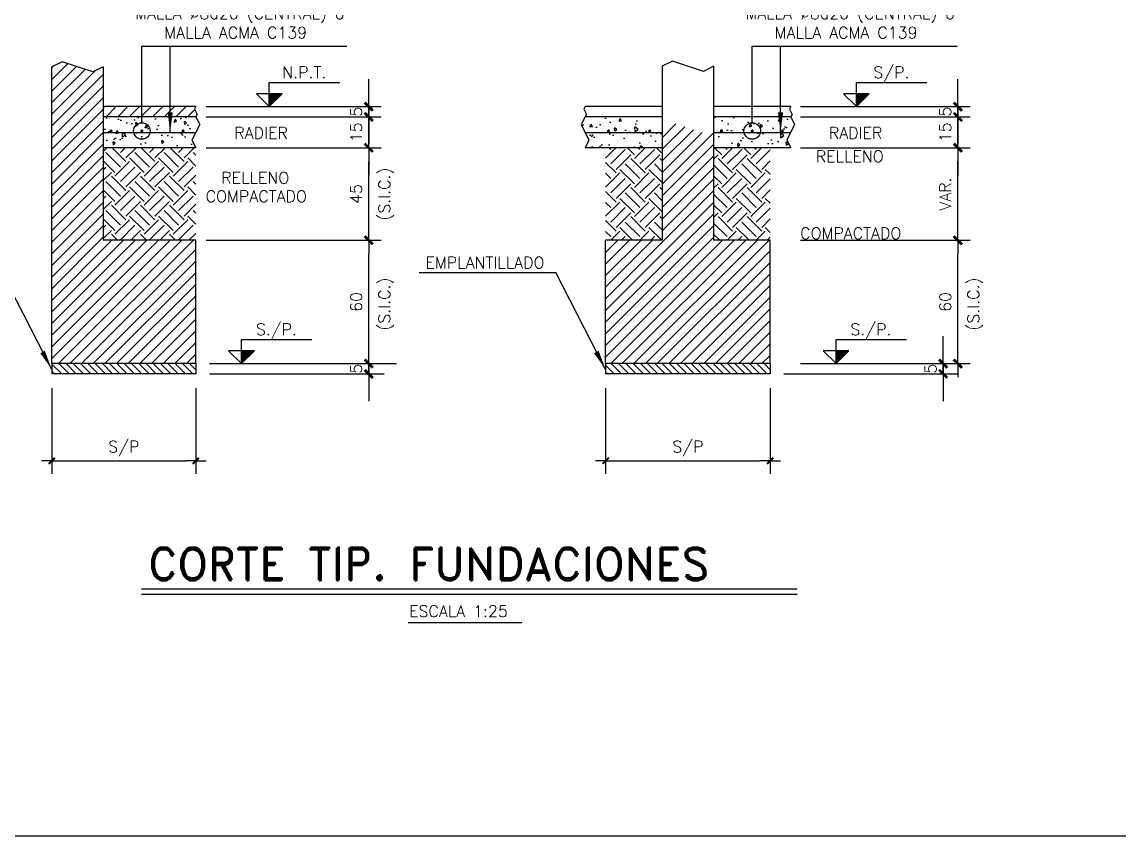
# Model space of a CAD drawing. Extents: x -4 to 6083, y -4 to 8618.
# Drawn here: x 893 to 2493, y 0 to 1188 of the extents above; entities that cross this region are included whole.
import ezdxf
from ezdxf.enums import TextEntityAlignment as Align

# ---------------------------------------------------------------- set-up
doc = ezdxf.new("R2010")
doc.units = 0
doc.header["$LTSCALE"] = 45
doc.header["$MEASUREMENT"] = 0
doc.layers.get('0').update_dxf_attribs({"linetype": 'CONTINUOUS'})
for name, color, linetype in [('CONTORNOS', 3, 'CONTINUOUS'), ('RLA-CORTES', 5, 'CONTINUOUS'), ('RLA-COTAS', 2, 'CONTINUOUS'), ('RLA-FORMATO', 7, 'CONTINUOUS'), ('RLA-TEXTOS1', 9, 'CONTINUOUS')]:
    doc.layers.add(name, color=color, linetype=linetype)
doc.styles.add('ROMANS', font='ROMANS.shx', dxfattribs={"height": 16.875})
doc.styles.add('ROMANS0', font='romans.shx')
doc.styles.add('SIETE50', font='ROMAND.SHX', dxfattribs={"height": 31.5})
doc.dimstyles.new('ING20', dxfattribs={"dimscale": 50, "dimtxt": 22.5, "dimasz": 0.3, "dimexe": 0.3, "dimexo": 1, "dimgap": 0.1, "dimtad": 1, "dimlfac": 0.2, "dimzin": 12, "dimdsep": 46, "dimtxsty": 'ROMANS', "dimblk1": 'TICK1', "dimblk2": 'TICK1', "dimsah": 1, "dimcen": 0.09, "dimse1": 1, "dimse2": 1, "dimclrd": 2, "dimclre": 1, "dimclrt": 3, "dimadec": 0, "dimazin": 0, "dimtfac": 1, "dimtix": 1, "dimtmove": 2, "dimatfit": 3, "dimldrblk": 'TICK1', "dimfxl": 1, "dimtolj": 1, "dimtzin": 12, "dimarcsym": 0})
doc.dimstyles.new('ING25', dxfattribs={"dimscale": 50, "dimtxt": 0.3, "dimasz": 0.4, "dimexe": 0.2, "dimexo": 1, "dimgap": 0.2, "dimtad": 1, "dimdec": 1, "dimlfac": 0.33333, "dimzin": 12, "dimdsep": 46, "dimtxsty": 'ROMANS', "dimblk1": 'TICK1', "dimblk2": 'TICK1', "dimsah": 1, "dimcen": 0.1, "dimse1": 1, "dimse2": 1, "dimclrd": 2, "dimclre": 4, "dimclrt": 3, "dimadec": 0, "dimazin": 0, "dimtfac": 1, "dimtdec": 1, "dimtix": 1, "dimtmove": 2, "dimatfit": 3, "dimldrblk": 'TICK1', "dimfxl": 0.2, "dimtolj": 1, "dimtzin": 12, "dimarcsym": 0})

# ---------------------------------------------------------------- blocks, each defined once
blk = doc.blocks.new('TICK1')
at = {"color": 2}
for points in [[(0, 0), (-1, 0)], [(0, 0), (1, 0)]]:
    blk.add_lwpolyline(points, dxfattribs=at)
at = {"color": 2, "const_width": 0.2}
blk.add_lwpolyline([(-0.3, -0.3), (0.3, 0.3)], dxfattribs=at)
blk = doc.blocks.new('*D8')
at = {"layer": 'RLA-CORTES', "color": 2, "lineweight": -2, "transparency": 16777216}
blk.add_line((1398.6, 709.4), (1398.6, 849.4), dxfattribs=at)
at = {"layer": 'RLA-CORTES', "color": 2, "lineweight": -2, "transparency": 16777216, "xscale": 20, "yscale": 20, "zscale": 20}
for p, rotation in [((1398.6, 869.4), 90), ((1398.6, 689.4), 270)]:
    blk.add_blockref('TICK1', p, dxfattribs=dict(at, rotation=rotation))
at = {"layer": 'RLA-CORTES', "color": 3, "transparency": 16777216, "insert": (1380.2, 779.4), "char_height": 16.88, "attachment_point": 5, "rotation": 90, "style": 'ROMANS'}
blk.add_mtext('\\A1;60', dxfattribs=at)
blk = doc.blocks.new('*D9')
at = {"layer": 'RLA-CORTES', "color": 2, "lineweight": -2, "transparency": 16777216}
for p, q in [((1398.6, 1069.4), (1398.6, 1089.4)), ((1398.6, 1004.4), (1398.6, 1049.4)), ((1398.6, 984.4), (1398.6, 964.4))]:
    blk.add_line(p, q, dxfattribs=at)
at = {"layer": 'RLA-CORTES', "color": 2, "lineweight": -2, "transparency": 16777216, "xscale": 20, "yscale": 20, "zscale": 20}
for p, rotation in [((1398.6, 1049.4), 270), ((1398.6, 1004.4), 90)]:
    blk.add_blockref('TICK1', p, dxfattribs=dict(at, rotation=rotation))
at = {"layer": 'RLA-CORTES', "color": 3, "transparency": 16777216, "insert": (1380.2, 1026.9), "char_height": 16.88, "attachment_point": 5, "rotation": 90, "style": 'ROMANS'}
blk.add_mtext('\\A1;15', dxfattribs=at)
blk = doc.blocks.new('*D10')
at = {"layer": 'RLA-CORTES', "color": 2, "lineweight": -2, "transparency": 16777216}
blk.add_line((1398.6, 889.4), (1398.6, 984.4), dxfattribs=at)
at = {"layer": 'RLA-CORTES', "color": 2, "lineweight": -2, "transparency": 16777216, "xscale": 20, "yscale": 20, "zscale": 20}
for p, rotation in [((1398.6, 1004.4), 90), ((1398.6, 869.4), 270)]:
    blk.add_blockref('TICK1', p, dxfattribs=dict(at, rotation=rotation))
at = {"layer": 'RLA-CORTES', "color": 3, "transparency": 16777216, "insert": (1380.2, 936.9), "char_height": 16.88, "attachment_point": 5, "rotation": 90, "style": 'ROMANS'}
blk.add_mtext('\\A1;45', dxfattribs=at)
blk = doc.blocks.new('nivel-el')
at = {"linetype": 'Continuous'}
blk.add_hatch(color=1, dxfattribs=at).paths.add_polyline_path([(0, 0), (12.5, 12.5), (0, 12.5)])
at = {"color": 3}
blk.add_lwpolyline([(0, 0), (12.5, 12.5), (0, 12.5), (-12.5, 12.5), (0, 0), (0, 12.5), (0, 23.6), (68.4, 23.6)], dxfattribs=at)
at = {"color": 3, "style": 'ROMANS'}
blk.add_attdef('%%P0.00', text='', height=11.2, dxfattribs=at).set_placement((34, 27.7), align=Align.CENTER)
blk = doc.blocks.new('*D11')
at = {"layer": 'RLA-CORTES', "color": 2, "lineweight": -2, "transparency": 16777216}
blk.add_line((2257.6, 709.4), (2257.6, 849.4), dxfattribs=at)
at = {"layer": 'RLA-CORTES', "color": 2, "lineweight": -2, "transparency": 16777216, "xscale": 20, "yscale": 20, "zscale": 20}
for p, rotation in [((2257.6, 869.4), 90), ((2257.6, 689.4), 270)]:
    blk.add_blockref('TICK1', p, dxfattribs=dict(at, rotation=rotation))
at = {"layer": 'RLA-CORTES', "color": 3, "transparency": 16777216, "insert": (2239.2, 779.4), "char_height": 16.88, "attachment_point": 5, "rotation": 90, "style": 'ROMANS'}
blk.add_mtext('\\A1;60', dxfattribs=at)
blk = doc.blocks.new('*D12')
at = {"layer": 'RLA-CORTES', "color": 2, "lineweight": -2, "transparency": 16777216}
for p, q in [((2257.6, 1069.4), (2257.6, 1089.4)), ((2257.6, 1004.4), (2257.6, 1049.4)), ((2257.6, 984.4), (2257.6, 964.4))]:
    blk.add_line(p, q, dxfattribs=at)
at = {"layer": 'RLA-CORTES', "color": 2, "lineweight": -2, "transparency": 16777216, "xscale": 20, "yscale": 20, "zscale": 20}
for p, rotation in [((2257.6, 1049.4), 270), ((2257.6, 1004.4), 90)]:
    blk.add_blockref('TICK1', p, dxfattribs=dict(at, rotation=rotation))
at = {"layer": 'RLA-CORTES', "color": 3, "transparency": 16777216, "insert": (2239.2, 1026.9), "char_height": 16.88, "attachment_point": 5, "rotation": 90, "style": 'ROMANS'}
blk.add_mtext('\\A1;15', dxfattribs=at)
blk = doc.blocks.new('*D13')
at = {"layer": 'RLA-CORTES', "color": 2, "lineweight": -2, "transparency": 16777216}
blk.add_line((2257.6, 889.4), (2257.6, 984.4), dxfattribs=at)
at = {"layer": 'RLA-CORTES', "color": 2, "lineweight": -2, "transparency": 16777216, "xscale": 20, "yscale": 20, "zscale": 20}
for p, rotation in [((2257.6, 1004.4), 90), ((2257.6, 869.4), 270)]:
    blk.add_blockref('TICK1', p, dxfattribs=dict(at, rotation=rotation))
at = {"layer": 'RLA-CORTES', "color": 3, "transparency": 16777216, "insert": (2239.2, 936.9), "char_height": 16.88, "attachment_point": 5, "rotation": 90, "style": 'ROMANS'}
blk.add_mtext('\\A1;VAR.', dxfattribs=at)
blk = doc.blocks.new('FLECHA')
at = {"color": 2}
blk.add_lwpolyline([(0, 0, 0, 5, 0), (19.2, 0, 5, 5, 0)], format="xyseb", dxfattribs=at)
blk = doc.blocks.new('*D14')
at = {"layer": 'RLA-CORTES', "color": 2, "lineweight": -2, "transparency": 16777216}
for p, q in [((1398.6, 709.4), (1398.6, 729.4)), ((1398.6, 674.4), (1398.6, 689.4)), ((1398.6, 654.4), (1398.6, 634.4))]:
    blk.add_line(p, q, dxfattribs=at)
at = {"layer": 'RLA-CORTES', "color": 2, "lineweight": -2, "transparency": 16777216, "xscale": 20, "yscale": 20, "zscale": 20}
for p, rotation in [((1398.6, 689.4), 270), ((1398.6, 674.4), 90)]:
    blk.add_blockref('TICK1', p, dxfattribs=dict(at, rotation=rotation))
at = {"layer": 'RLA-CORTES', "color": 3, "transparency": 16777216, "insert": (1380.2, 681.9), "char_height": 16.88, "attachment_point": 5, "rotation": 90, "style": 'ROMANS'}
blk.add_mtext('\\A1;5', dxfattribs=at)
blk = doc.blocks.new('*D15')
at = {"layer": 'RLA-CORTES', "color": 2, "lineweight": -2, "transparency": 16777216}
for p, q in [((2236.2, 709.4), (2236.2, 729.4)), ((2236.2, 674.4), (2236.2, 689.4)), ((2236.2, 654.4), (2236.2, 634.4))]:
    blk.add_line(p, q, dxfattribs=at)
at = {"layer": 'RLA-CORTES', "color": 2, "lineweight": -2, "transparency": 16777216, "xscale": 20, "yscale": 20, "zscale": 20}
for p, rotation in [((2236.2, 689.4), 270), ((2236.2, 674.4), 90)]:
    blk.add_blockref('TICK1', p, dxfattribs=dict(at, rotation=rotation))
at = {"layer": 'RLA-CORTES', "color": 3, "transparency": 16777216, "insert": (2217.8, 681.9), "char_height": 16.88, "attachment_point": 5, "rotation": 90, "style": 'ROMANS'}
blk.add_mtext('\\A1;5', dxfattribs=at)
blk = doc.blocks.new('*D16')
at = {"layer": 'RLA-COTAS', "color": 2, "lineweight": -2, "transparency": 16777216}
blk.add_line((1759, 547.6), (1969, 547.6), dxfattribs=at)
at = {"layer": 'RLA-COTAS', "color": 2, "lineweight": -2, "transparency": 16777216, "xscale": 15, "yscale": 15, "zscale": 15, "rotation": 180}
blk.add_blockref('TICK1', (1744, 547.6), dxfattribs=at)
at = {"layer": 'RLA-COTAS', "color": 2, "lineweight": -2, "transparency": 16777216, "xscale": 15, "yscale": 15, "zscale": 15}
blk.add_blockref('TICK1', (1984, 547.6), dxfattribs=at)
at = {"layer": 'RLA-COTAS', "color": 3, "transparency": 16777216, "insert": (1864, 565.4), "char_height": 16.88, "attachment_point": 5, "style": 'ROMANS'}
blk.add_mtext('\\A1;S/P', dxfattribs=at)
blk = doc.blocks.new('*D17')
at = {"layer": 'RLA-COTAS', "color": 2, "lineweight": -2, "transparency": 16777216}
blk.add_line((951.4, 547.6), (1131.4, 547.6), dxfattribs=at)
at = {"layer": 'RLA-COTAS', "color": 2, "lineweight": -2, "transparency": 16777216, "xscale": 15, "yscale": 15, "zscale": 15, "rotation": 180}
blk.add_blockref('TICK1', (936.4, 547.6), dxfattribs=at)
at = {"layer": 'RLA-COTAS', "color": 2, "lineweight": -2, "transparency": 16777216, "xscale": 15, "yscale": 15, "zscale": 15}
blk.add_blockref('TICK1', (1146.4, 547.6), dxfattribs=at)
at = {"layer": 'RLA-COTAS', "color": 3, "transparency": 16777216, "insert": (1041.4, 565.4), "char_height": 16.88, "attachment_point": 5, "style": 'ROMANS'}
blk.add_mtext('\\A1;S/P', dxfattribs=at)
blk = doc.blocks.new('*D162')
at = {"layer": 'RLA-CORTES', "color": 2, "lineweight": -2, "transparency": 16777216}
for p, q in [((1398.6, 1084.4), (1398.6, 1104.4)), ((1398.6, 1064.4), (1398.6, 1049.4)), ((1398.6, 1029.4), (1398.6, 1009.4))]:
    blk.add_line(p, q, dxfattribs=at)
at = {"layer": 'RLA-CORTES', "color": 2, "lineweight": -2, "transparency": 16777216, "xscale": 20, "yscale": 20, "zscale": 20}
for p, rotation in [((1398.6, 1064.4), 270), ((1398.6, 1049.4), 90)]:
    blk.add_blockref('TICK1', p, dxfattribs=dict(at, rotation=rotation))
at = {"layer": 'RLA-CORTES', "color": 3, "transparency": 16777216, "insert": (1380.2, 1056.9), "char_height": 16.88, "attachment_point": 5, "rotation": 90, "style": 'ROMANS'}
blk.add_mtext('\\A1;5', dxfattribs=at)
blk = doc.blocks.new('*D163')
at = {"layer": 'RLA-CORTES', "color": 2, "lineweight": -2, "transparency": 16777216}
for p, q in [((2257.6, 1084.4), (2257.6, 1104.4)), ((2257.6, 1064.4), (2257.6, 1049.4)), ((2257.6, 1029.4), (2257.6, 1009.4))]:
    blk.add_line(p, q, dxfattribs=at)
at = {"layer": 'RLA-CORTES', "color": 2, "lineweight": -2, "transparency": 16777216, "xscale": 20, "yscale": 20, "zscale": 20}
for p, rotation in [((2257.6, 1064.4), 270), ((2257.6, 1049.4), 90)]:
    blk.add_blockref('TICK1', p, dxfattribs=dict(at, rotation=rotation))
at = {"layer": 'RLA-CORTES', "color": 3, "transparency": 16777216, "insert": (2239.2, 1056.9), "char_height": 16.88, "attachment_point": 5, "rotation": 90, "style": 'ROMANS'}
blk.add_mtext('\\A1;5', dxfattribs=at)

msp = doc.modelspace()

# ---------------------------------------------------------------- hatches: boundary and pattern name
at = {"layer": 'RLA-CORTES'}
h = msp.add_hatch(dxfattribs=at)
h.set_pattern_fill('_USER', color=1, scale=12, angle=45, style=0, pattern_type=0)
h.set_pattern_definition([(45, (-949.695, -1.276), (-8.48528, 8.48528), [])])
h.paths.add_polyline_path([(1011.407, 1122.474), (996.407, 1114.974), (951.407, 1129.974), (936.407, 1122.474), (936.407, 689.383), (1146.407, 689.383), (1146.407, 869.383), (1011.407, 869.383)])
h = msp.add_hatch(dxfattribs=at)
h.set_pattern_fill('_USER', color=1, scale=12, angle=45, style=0, pattern_type=0)
h.set_pattern_definition([(45, (0, 0), (-8.48528, 8.48528), [])])
h.paths.add_polyline_path([(1067.691, 1064.383), (1011.407, 1064.383), (1011.407, 1049.383), (1067.691, 1049.383)])
h.paths.add_polyline_path([(1108.98, 1064.383), (1067.691, 1064.383), (1067.691, 1049.383), (1108.98, 1049.383), (1108.98, 1056.195)])
h.paths.add_polyline_path([(1146.407, 1064.383), (1108.98, 1064.383), (1108.98, 1056.195), (1108.98, 1049.383), (1146.407, 1049.383), (1148.282, 1053.133), (1144.532, 1060.633)])
h = msp.add_hatch(dxfattribs=at)
h.set_pattern_fill('_USER', color=1, scale=12, angle=45, style=0, pattern_type=0)
h.set_pattern_definition([(45, (581.869, -598.876), (-8.48528, 8.48528), [])])
h.paths.add_polyline_path([(1841.483, 1040.881), (1826.483, 1033.381), (1826.483, 869.383), (1743.983, 869.383), (1743.983, 689.383), (1983.983, 689.383), (1983.983, 869.383), (1901.483, 869.383), (1901.483, 1033.381), (1886.483, 1025.881)])
h = msp.add_hatch(dxfattribs=at)
h.set_pattern_fill('EARTH', color=1, scale=120, angle=45, style=0)
h.set_pattern_definition([(45, (-949.695, 13.724), (3e-15, 42.4264), [30, -30]), (45, (-957.65, 21.68), (3e-15, 42.4264), [30, -30]), (45, (-965.605, 29.634), (3e-15, 42.4264), [30, -30]), (135, (-965.605, 34.937), (-42.4264, 6e-15), [30, -30]), (135, (-957.65, 42.892), (-42.4264, 6e-15), [30, -30]), (135, (-949.695, 50.847), (-42.4264, 6e-15), [30, -30])])
h.paths.add_polyline_path([(1146.407, 1004.383), (1011.407, 1004.383), (1011.407, 869.383), (1146.407, 869.383)])
h = msp.add_hatch(dxfattribs=at)
h.set_pattern_fill('EARTH', color=1, scale=120, angle=45, style=0)
h.set_pattern_definition([(45, (-998.363, -45.368), (3e-15, 42.4264), [30, -30]), (45, (-1006.318, -37.413), (3e-15, 42.4264), [30, -30]), (45, (-1014.273, -29.458), (3e-15, 42.4264), [30, -30]), (135, (-1014.273, -24.155), (-42.4264, 6e-15), [30, -30]), (135, (-1006.318, -16.2), (-42.4264, 6e-15), [30, -30]), (135, (-998.363, -8.245), (-42.4264, 6e-15), [30, -30])])
h.paths.add_polyline_path([(1826.483, 869.383), (1826.483, 1004.383), (1743.983, 1004.383), (1743.983, 869.383)])
h.paths.add_polyline_path([(1901.483, 1004.383), (1901.483, 869.383), (1983.983, 869.383), (1983.983, 1004.383)])
h = msp.add_hatch(dxfattribs=at)
h.set_pattern_fill('_USER', color=1, scale=7.5, angle=135, style=0, pattern_type=0)
h.set_pattern_definition([(135, (-1182.795, -23.9405), (-5.3033, -5.3033), [])])
h.paths.add_polyline_path([(1146.407, 674.383), (1146.407, 689.383), (936.407, 689.383), (936.407, 674.383)])
h = msp.add_hatch(dxfattribs=at)
h.set_pattern_fill('_USER', color=1, scale=7.5, angle=135, style=0, pattern_type=0)
h.set_pattern_definition([(135, (-345.22, -23.9405), (-5.3033, -5.3033), [])])
h.paths.add_polyline_path([(1983.983, 674.383), (1983.983, 689.383), (1743.983, 689.383), (1743.983, 674.383)])
at = {"layer": 'RLA-TEXTOS1'}
h = msp.add_hatch(dxfattribs=at)
h.set_pattern_fill('AR-CONC', color=1, scale=6, angle=45, style=0)
h.set_pattern_definition([(95, (-949.695, 43.724), (33.0931, 27.7684), [4.5, -49.5]), (40, (-949.695, 43.724), (-37.7995, 26.0261), [3.6, -39.6]), (145.4514, (-946.937, 46.04), (-4.7064, 53.7945), [3.8244, -42.0685]), (91.1842, (-958.18, 52.21), (52.3016, 38.2568), [6.75, -74.25]), (141.6356, (-953.82, 55.4), (-1.674, 80.9827), [5.7366, -63.1028]), (36.1842, (-958.18, 52.21), (-1.674, 80.9827), [5.4, -59.4]), (66, (-951.816, 54.33), (42.4063, 8.24295), [4.5, -49.5]), (11, (-951.816, 54.33), (-20.4425, 41.0885), [3.6, -39.6]), (116.4514, (-948.282, 55.018), (21.9638, 49.3314), [3.8244, -42.0685]), (82.5, (-949.695, 43.724), (-13.60759, 14.63939), [0, -39.12, 0, -40.2, 0, -39.75]), (52.5, (-949.695, 43.724), (-5.57238, 27.89457), [0, -22.92, 0, -38.22, 0, -15.15]), (12.5, (-959.156, 34.263), (23.60509, 21.69125), [0, -15, 0, -46.8, 0, -62.1]), (2.5, (-963.398, 30.02), (20.4954, 28.9896), [0, -19.5, 0, -31.08, 0, -44.1])])
h.paths.add_polyline_path([(1152.032, 1038.133), (1146.407, 1049.383), (1011.407, 1049.383), (1011.407, 1004.383), (1146.407, 1004.383), (1140.782, 1015.633)])
h = msp.add_hatch(dxfattribs=at)
h.set_pattern_fill('AR-CONC', color=1, scale=6, angle=45, style=0)
h.set_pattern_definition([(95, (-998.363, 44.632), (33.09312, 27.76842), [4.5, -49.5]), (40, (-998.363, 44.63), (-37.7995, 26.0261), [3.6, -39.6]), (145.4514, (-995.605, 46.946), (-4.70637, 53.7945), [3.8244, -42.0685]), (91.1842, (-1006.85, 53.117), (52.3016, 38.2568), [6.75, -74.25]), (141.6356, (-1002.49, 56.305), (-1.674, 80.9827), [5.7366, -63.1028]), (36.1842, (-1006.85, 53.12), (-1.674, 80.9827), [5.4, -59.4]), (66, (-1000.485, 55.24), (42.4063, 8.24295), [4.5, -49.5]), (11, (-1000.485, 55.24), (-20.4425, 41.0885), [3.6, -39.6]), (116.4514, (-996.95, 55.925), (21.9638, 49.33144), [3.8244, -42.0685]), (82.5, (-998.363, 44.632), (-13.60759, 14.63939), [0, -39.12, 0, -40.2, 0, -39.75]), (52.5, (-998.363, 44.632), (-5.57238, 27.89457), [0, -22.92, 0, -38.22, 0, -15.15]), (12.5, (-1007.824, 35.17), (23.60509, 21.691246), [0, -15, 0, -46.8, 0, -62.1]), (2.5, (-1012.067, 30.928), (20.4954, 28.9896), [0, -19.5, 0, -31.08, 0, -44.1])])
h.paths.add_polyline_path([(1901.483, 1049.383), (1901.483, 1004.383), (2013.983, 1004.383), (2008.358, 1015.633), (2019.608, 1038.133), (2013.983, 1049.383)])
h.paths.add_polyline_path([(1826.483, 1004.383), (1826.483, 1049.383), (1713.983, 1049.383), (1708.358, 1038.133), (1719.608, 1015.633), (1713.983, 1004.383)])

# ---------------------------------------------------------------- linework, layer by layer
at = {"color": 1}
msp.add_line((1108.98, 1027.376), (1108.98, 1077.088), dxfattribs=at)
at = {"layer": 'CONTORNOS', "color": 2}
for points in [[(1713.983, 1064.383), (1712.108, 1060.633), (1715.858, 1053.133), (1713.983, 1049.383)], [(2013.983, 1064.383), (2012.108, 1060.633), (2015.858, 1053.133), (2013.983, 1049.383)]]:
    msp.add_lwpolyline(points, dxfattribs=at)
at = {"layer": 'RLA-CORTES', "color": 1}
for p, q in [((1067.691, 1040.948), (1067.691, 1152.852)), ((1067.691, 1152.852), (1366.755, 1152.852)), ((1108.98, 1025.975), (1108.98, 1152.852)), ((1957.767, 1040.948), (1957.767, 1152.852)), ((1957.767, 1152.852), (2256.83, 1152.852)), ((1999.055, 1025.975), (1999.055, 1152.852)), ((1161.407, 1064.383), (1416.618, 1064.383)), ((2028.355, 1064.383), (2275.649, 1064.383)), ((1161.407, 1049.383), (1416.618, 1049.383)), ((2028.355, 1049.383), (2275.649, 1049.383)), ((1161.407, 1004.383), (1416.618, 1004.383)), ((2028.355, 1004.383), (2275.649, 1004.383)), ((1161.407, 869.383), (1416.618, 869.383)), ((1161.407, 869.383), (1416.618, 869.383)), ((2028.355, 869.383), (2275.649, 869.383)), ((1166.101, 689.383), (1416.618, 689.383)), ((1217.657, 689.383), (1438.907, 689.383)), ((2028.355, 689.383), (2275.649, 689.383)), ((1166.101, 674.383), (1421.118, 674.383)), ((2003.676, 674.383), (2258.693, 674.383)), ((936.407, 653.818), (936.407, 528.818)), ((1146.407, 653.818), (1146.407, 528.818)), ((1743.983, 653.818), (1743.983, 528.818)), ((1983.983, 653.818), (1983.983, 528.818))]:
    msp.add_line(p, q, dxfattribs=at)
at = {"layer": 'RLA-CORTES', "color": 2}
for p, q in [((951.407, 1129.974), (936.407, 1122.474)), ((996.407, 1114.974), (951.407, 1129.974)), ((1011.407, 1122.474), (996.407, 1114.974)), ((1841.483, 1130.881), (1826.483, 1123.381)), ((1886.483, 1115.881), (1841.483, 1130.881)), ((1901.483, 1123.381), (1886.483, 1115.881)), ((1146.407, 1049.383), (1152.032, 1038.133)), ((1713.983, 1049.383), (1708.358, 1038.133)), ((2013.983, 1049.383), (2019.608, 1038.133)), ((1145.953, 1025.975), (1011.407, 1025.975)), ((1152.032, 1038.133), (1140.782, 1015.633)), ((1708.358, 1038.133), (1719.608, 1015.633)), ((1826.483, 1025.975), (1714.436, 1025.975)), ((2013.529, 1025.975), (1901.483, 1025.975)), ((2019.608, 1038.133), (2008.358, 1015.633)), ((1140.782, 1015.633), (1146.407, 1004.383)), ((1719.608, 1015.633), (1713.983, 1004.383)), ((2008.358, 1015.633), (2013.983, 1004.383))]:
    msp.add_line(p, q, dxfattribs=at)
at = {"layer": 'RLA-CORTES'}
for p, q in [((936.407, 689.383), (936.407, 1122.474)), ((1011.407, 1122.474), (1011.407, 869.383)), ((1826.483, 1123.381), (1826.483, 869.383)), ((1901.483, 1123.381), (1901.483, 869.383)), ((1146.407, 869.383), (1011.407, 869.383)), ((1146.407, 689.383), (1146.407, 869.383)), ((1826.483, 869.383), (1743.983, 869.383)), ((1743.983, 689.383), (1743.983, 869.383)), ((1983.983, 869.383), (1901.483, 869.383)), ((1983.983, 689.383), (1983.983, 869.383)), ((1146.407, 689.383), (936.407, 689.383)), ((1146.407, 689.383), (936.407, 689.383)), ((1983.983, 689.383), (1743.983, 689.383))]:
    msp.add_line(p, q, dxfattribs=at)
at = {"layer": 'RLA-CORTES', "color": 3}
for p, q in [((1146.407, 1064.383), (1011.407, 1064.383)), ((1826.483, 1064.383), (1713.983, 1064.383)), ((2013.983, 1064.383), (1901.483, 1064.383)), ((1146.407, 1049.383), (1011.407, 1049.383)), ((1826.483, 1049.383), (1713.983, 1049.383)), ((2013.983, 1049.383), (1901.483, 1049.383)), ((1146.407, 1004.383), (1011.407, 1004.383)), ((1826.483, 1004.383), (1713.983, 1004.383)), ((2013.983, 1004.383), (1901.483, 1004.383)), ((936.407, 689.383), (936.407, 674.383)), ((1146.407, 689.383), (1146.407, 674.383)), ((1743.983, 689.383), (1743.983, 674.383)), ((1983.983, 689.383), (1983.983, 674.383)), ((1146.407, 674.383), (936.407, 674.383)), ((1983.983, 674.383), (1743.983, 674.383)), ((1455.866, 311.602), (1621.8, 311.602))]:
    msp.add_line(p, q, dxfattribs=at)
at = {"layer": 'RLA-CORTES', "color": 6}
for p, q in [((1066.97, 360.639), (2023.108, 360.639)), ((1066.97, 353.139), (2023.108, 353.139))]:
    msp.add_line(p, q, dxfattribs=at)
at = {"layer": 'RLA-CORTES', "color": 2}
msp.add_lwpolyline([(1146.407, 1064.383), (1144.532, 1060.633), (1148.282, 1053.133), (1146.407, 1049.383)], dxfattribs=at)
at = {"layer": 'RLA-CORTES', "color": 2, "const_width": 2.25}
for points in [[(1021.566, 1028.91, 1), (1023.816, 1028.91, 1)], [(1066.566, 1028.91, 1), (1068.816, 1028.91, 1)], [(1126.566, 1028.91, 1), (1128.816, 1028.91, 1)], [(1747.095, 1028.91, 1), (1749.345, 1028.91, 1)], [(1807.095, 1028.91, 1), (1809.345, 1028.91, 1)], [(1911.642, 1028.91, 1), (1913.892, 1028.91, 1)], [(1956.642, 1028.91, 1), (1958.892, 1028.91, 1)], [(2000.517, 1028.91, 1), (2002.767, 1028.91, 1)]]:
    msp.add_lwpolyline(points, format="xyb", close=True, dxfattribs=at)
at = {"layer": 'RLA-CORTES', "color": 1}
for centre in [(1067.691, 1028.91), (1957.767, 1028.91)]:
    msp.add_circle(centre, 12.039, dxfattribs=at)
at = {"layer": 'RLA-FORMATO', "color": 6, "linetype": 'Continuous'}
msp.add_line((6082.5, 0), (0, 0), dxfattribs=at)
at = {"layer": 'RLA-TEXTOS1', "color": 1}
for p, q in [((936.407, 680.986), (863.997, 822.301)), ((1471.96, 822.301), (1671.573, 822.301)), ((1743.983, 680.986), (1671.573, 822.301))]:
    msp.add_line(p, q, dxfattribs=at)

# ---------------------------------------------------------------- block references
at = {"xscale": 1.5, "yscale": 1.5, "zscale": 1.5}
for p, values in [((1253.537, 1064.383), {'%%P0.00': 'N.P.T.'}), ((2109.69, 1064.383), {'%%P0.00': 'S/P.'}), ((1212.958, 689.383), {'%%P0.00': 'S./P.'}), ((2079.905, 689.383), {'%%P0.00': 'S./P.'})]:
    msp.add_blockref('nivel-el', p, dxfattribs=at).add_auto_attribs(values)
at = {"color": 1, "xscale": 1.5, "yscale": 1.5, "zscale": 1.5, "rotation": 90}
for p in [(1108.98, 1027.376), (1999.055, 1027.376)]:
    msp.add_blockref('FLECHA', p, dxfattribs=at)
at = {"layer": 'RLA-TEXTOS1', "color": 1, "xscale": 1.5, "yscale": 1.5, "zscale": 1.5, "rotation": 118.0846954484805}
for p in [(936.407, 680.986), (1743.983, 680.986)]:
    msp.add_blockref('FLECHA', p, dxfattribs=at)

# ---------------------------------------------------------------- texts
at = {"layer": 'RLA-CORTES', "color": 9, "style": 'ROMANS'}
for s, p in [('RADIER', (1202.537, 1017.624)), ('RADIER', (2069.485, 1017.624)), ('RELLENO', (2050.398, 983.393)), ('RELLENO', (1183.45, 952.082)), ('COMPACTADO', (1160.716, 924.993)), ('COMPACTADO', (2027.664, 871.219))]:
    msp.add_text(s, height=16.875, dxfattribs=at).set_placement(p)
for p in [(1429.591, 898.136), (1429.591, 737.62), (2288.622, 737.62)]:
    msp.add_text('(S.I.C.)', height=16.875, rotation=90, dxfattribs=at).set_placement(p)
msp.add_text('EMPLANTILLADO', height=16.875, dxfattribs=at).set_placement((1567.947, 836.827), align=Align.MIDDLE)
at = {"layer": 'RLA-CORTES', "color": 6, "style": 'SIETE50'}
msp.add_text('CORTE TIP. FUNDACIONES', height=47.25, dxfattribs=at).set_placement((1077.093, 373.488))
at = {"layer": 'RLA-CORTES', "color": 3, "style": 'ROMANS'}
msp.add_text('ESCALA 1:25', height=16.875, dxfattribs=at).set_placement((1457.402, 319.675))
at = {"layer": 'RLA-CORTES', "color": 9, "char_height": 16.875, "width": 350.2611, "attachment_point": 2, "style": 'ROMANS0'}
for insert in [(1204.525, 1208.944), (2094.601, 1208.944)]:
    msp.add_mtext(' MALLA %%C8a20 (CENTRAL) o MALLA ACMA C139', dxfattribs=dict(at, insert=insert))

# ---------------------------------------------------------------- dimensions: what is measured, and where the dimension line sits
at = {"layer": 'RLA-CORTES'}
for base, p1, p2, angle, picture, middle in [((1398.618, 1049.383), (1393.637, 1064.383), (1393.637, 1049.383), 270, '*D162', (1380.18, 1056.883)), ((2257.649, 1049.383), (2252.669, 1064.383), (2252.669, 1049.383), 270, '*D163', (2239.212, 1056.883)), ((1398.618, 1049.383), (1393.637, 1004.383), (1393.637, 1049.383), 90, '*D9', (1380.18, 1026.883)), ((2257.649, 1049.383), (2252.669, 1004.383), (2252.669, 1049.383), 90, '*D12', (2239.212, 1026.883)), ((1398.618, 1004.383), (1393.637, 869.383), (1393.637, 1004.383), 90, '*D10', (1380.18, 936.883)), ((1398.618, 869.383), (1398.618, 689.383), (1398.618, 869.383), 90, '*D8', (1380.18, 779.383)), ((2257.649, 869.383), (2257.649, 689.383), (2257.649, 869.383), 90, '*D11', (2239.212, 779.383)), ((1398.618, 689.383), (1398.618, 674.383), (1398.618, 689.383), 90, '*D14', (1380.18, 681.883)), ((2236.193, 689.383), (2236.193, 674.383), (2236.193, 689.383), 90, '*D15', (2217.756, 681.883))]:
    dim = msp.add_linear_dim(base=base, p1=p1, p2=p2, angle=angle, dimstyle='ING25', dxfattribs=at)
    dim.commit()
    dim.dimension.update_dxf_attribs({"geometry": picture, "text_midpoint": middle})
dim = msp.add_linear_dim(base=(2257.649, 1004.383), p1=(2252.669, 869.383), p2=(2252.669, 1004.383), angle=90, text='VAR.', dimstyle='ING25', dxfattribs=at)
dim.commit()
dim.dimension.update_dxf_attribs({"geometry": '*D13', "text_midpoint": (2239.212, 936.883)})
at = {"layer": 'RLA-COTAS'}
for base, p1, p2, picture, middle in [((1146.407, 547.568), (936.407, 547.568), (1146.407, 547.568), '*D17', (1041.407, 565.425)), ((1983.983, 547.568), (1743.983, 547.568), (1983.983, 547.568), '*D16', (1863.983, 565.425))]:
    dim = msp.add_linear_dim(base=base, p1=p1, p2=p2, angle=180, text='S/P', dimstyle='ING20', dxfattribs=at)
    dim.commit()
    dim.dimension.update_dxf_attribs({"geometry": picture, "text_midpoint": middle})

doc.saveas('drawing.dxf')
